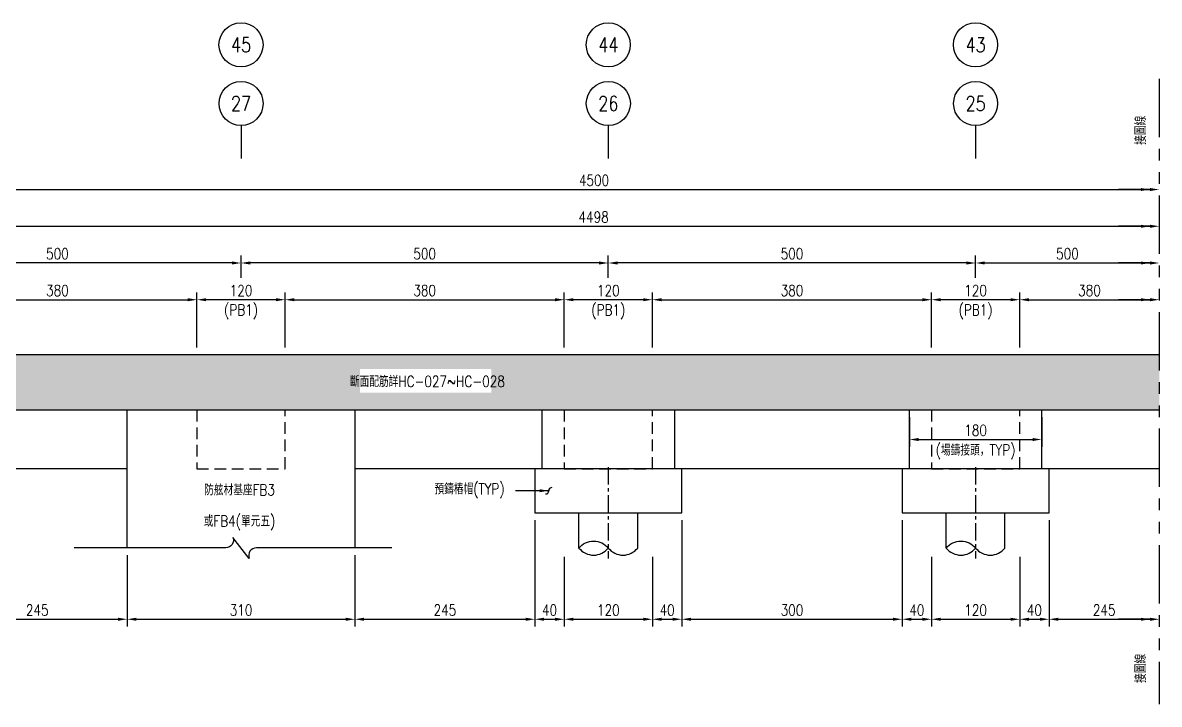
# Model space of a CAD drawing. Extents: x -791 to 13121, y -31587 to 2944.
# Drawn here: x 868 to 2415, y -18858 to -17930 of the extents above; entities that cross this region are included whole.
import ezdxf
from ezdxf import colors
from ezdxf.entities.mleader import LeaderData, LeaderLine
from ezdxf.enums import TextEntityAlignment as Align
from ezdxf.math import Vec2, Vec3

# ---------------------------------------------------------------- set-up
doc = ezdxf.new("R2010")
doc.units = 0
doc.header["$LTSCALE"] = 0.05
for name, pattern in [('CENTER', [50.8, 31.75, -6.35, 6.35, -6.35]), ('DASHED', [19.05, 12.7, -6.35]), ('PHANTOM', [63.5, 31.75, -6.35, 6.35, -6.35, 6.35, -6.35])]:
    doc.linetypes.add(name, pattern=pattern)
doc.layers.get('Defpoints').update_dxf_attribs({"linetype": 'CONTINUOUS'})
for name, color, linetype in [('HB_0', 7, 'CONTINUOUS'), ('HB_DIM', 1, 'CONTINUOUS'), ('HB_SYMBOLS', 7, 'CONTINUOUS'), ('HB_TXT_CTEXT', 2, 'CONTINUOUS'), ('底圖', 7, 'CONTINUOUS')]:
    doc.layers.add(name, color=color, linetype=linetype)
doc.styles.get("Standard").update_dxf_attribs({"font": 'ROMANS.shx', "width": 0.8, "bigfont": 'lchinap.shx'})
doc.dimstyles.new('50cm', dxfattribs={"dimscale": 5, "dimtxt": 3, "dimasz": 2.5, "dimexe": 2, "dimexo": 2, "dimgap": 1, "dimtad": 1, "dimdsep": 46, "dimtxsty": 'Standard', "dimcen": 0, "dimclrt": 2, "dimadec": 0, "dimazin": 0, "dimtfac": 1, "dimtix": 1, "dimtmove": 2, "dimatfit": 3, "dimfxl": 0, "dimtolj": 1, "dimtzin": 0, "dimarcsym": 0})

# ---------------------------------------------------------------- blocks, each defined once
blk = doc.blocks.new('*D1742')
at = {"layer": 'Defpoints', "color": 0}
for p in [(0, 330), (-1999, 155), (0, 155)]:
    blk.add_point(p, dxfattribs=at)
at = {"layer": 'HB_DIM', "color": 0, "lineweight": -2}
for p, q in [((-1999, 165), (-1999, 340)), ((-1986.5, 330), (-12.5, 330))]:
    blk.add_line(p, q, dxfattribs=at)
at = {"layer": 'HB_DIM', "color": 0}
for points in [[(-1986.5, 332.1), (-1986.5, 327.9), (-1999, 330)], [(-12.5, 332.1), (-12.5, 327.9), (0, 330)]]:
    blk.add_solid(points, dxfattribs=at)
at = {"layer": 'HB_DIM', "color": 2, "insert": (-770, 342.5), "char_height": 15, "attachment_point": 5}
blk.add_mtext('\\A1;4498', dxfattribs=at)
blk = doc.blocks.new('*D1743')
at = {"layer": 'Defpoints', "color": 0}
for p in [(0, 380), (-2000, 155), (0, 155)]:
    blk.add_point(p, dxfattribs=at)
at = {"layer": 'HB_DIM', "color": 0, "lineweight": -2}
for p, q in [((-2000, 165), (-2000, 390)), ((-1987.5, 380), (-12.5, 380))]:
    blk.add_line(p, q, dxfattribs=at)
at = {"layer": 'HB_DIM', "color": 0}
for points in [[(-1987.5, 382.1), (-1987.5, 377.9), (-2000, 380)], [(-12.5, 382.1), (-12.5, 377.9), (0, 380)]]:
    blk.add_solid(points, dxfattribs=at)
at = {"layer": 'HB_DIM', "color": 2, "insert": (-769.5, 392.5), "char_height": 15, "attachment_point": 5}
blk.add_mtext('\\A1;4500', dxfattribs=at)
blk = doc.blocks.new('*D1746')
at = {"layer": 'Defpoints', "color": 0}
for p in [(-310, 230), (-690, 155), (-310, 155)]:
    blk.add_point(p, dxfattribs=at)
at = {"layer": 'HB_DIM', "color": 0, "lineweight": -2}
for p, q in [((-690, 165), (-690, 240)), ((-310, 165), (-310, 240)), ((-677.5, 230), (-322.5, 230))]:
    blk.add_line(p, q, dxfattribs=at)
at = {"layer": 'HB_DIM', "color": 0}
for points in [[(-677.5, 232.1), (-677.5, 227.9), (-690, 230)], [(-322.5, 232.1), (-322.5, 227.9), (-310, 230)]]:
    blk.add_solid(points, dxfattribs=at)
at = {"layer": 'HB_DIM', "color": 2, "insert": (-500, 242.5), "char_height": 15, "attachment_point": 5}
blk.add_mtext('\\A1;380', dxfattribs=at)
blk = doc.blocks.new('*D1747')
at = {"layer": 'Defpoints', "color": 0}
for p in [(-810, 230), (-1190, 155), (-810, 155)]:
    blk.add_point(p, dxfattribs=at)
at = {"layer": 'HB_DIM', "color": 0, "lineweight": -2}
for p, q in [((-1190, 165), (-1190, 240)), ((-810, 165), (-810, 240)), ((-1177.5, 230), (-822.5, 230))]:
    blk.add_line(p, q, dxfattribs=at)
at = {"layer": 'HB_DIM', "color": 0}
for points in [[(-1177.5, 232.1), (-1177.5, 227.9), (-1190, 230)], [(-822.5, 232.1), (-822.5, 227.9), (-810, 230)]]:
    blk.add_solid(points, dxfattribs=at)
at = {"layer": 'HB_DIM', "color": 2, "insert": (-1000, 242.5), "char_height": 15, "attachment_point": 5}
blk.add_mtext('\\A1;380', dxfattribs=at)
blk = doc.blocks.new('*D1748')
at = {"layer": 'Defpoints', "color": 0}
for p in [(-1310, 230), (-1690, 155), (-1310, 155)]:
    blk.add_point(p, dxfattribs=at)
at = {"layer": 'HB_DIM', "color": 0, "lineweight": -2}
for p, q in [((-1690, 165), (-1690, 240)), ((-1310, 165), (-1310, 240)), ((-1677.5, 230), (-1322.5, 230))]:
    blk.add_line(p, q, dxfattribs=at)
at = {"layer": 'HB_DIM', "color": 0}
for points in [[(-1677.5, 232.1), (-1677.5, 227.9), (-1690, 230)], [(-1322.5, 232.1), (-1322.5, 227.9), (-1310, 230)]]:
    blk.add_solid(points, dxfattribs=at)
at = {"layer": 'HB_DIM', "color": 2, "insert": (-1500, 242.5), "char_height": 15, "attachment_point": 5}
blk.add_mtext('\\A1;380', dxfattribs=at)
blk = doc.blocks.new('預鑄樁帽2x2')
at = {"layer": 'HB_0'}
blk.add_lwpolyline([(-100, 0), (100, 0), (100, 60), (-100, 60)], close=True, dxfattribs=at)
blk = doc.blocks.new('gr_t')
at = {"layer": 'HB_SYMBOLS', "color": 4, "linetype": 'Continuous'}
blk.add_line((0, -6), (0, -15), dxfattribs=at)
blk.add_circle((0, 0), 6, dxfattribs=at)
at = {"layer": 'HB_SYMBOLS', "color": 4, "linetype": 'Continuous', "width": 0.8}
blk.add_attdef('A', text='', height=4.5, dxfattribs=at).set_placement((0, 0), align=Align.MIDDLE)
blk = doc.blocks.new('*D1751')
at = {"layer": 'Defpoints', "color": 0}
for p in [(0, 230), (0, 230), (-190, 155)]:
    blk.add_point(p, dxfattribs=at)
at = {"layer": 'HB_DIM', "color": 0, "lineweight": -2}
for p, q in [((-190, 165), (-190, 240)), ((-177.5, 230), (-12.5, 230))]:
    blk.add_line(p, q, dxfattribs=at)
at = {"layer": 'HB_DIM', "color": 0}
for points in [[(-177.5, 232.1), (-177.5, 227.9), (-190, 230)], [(-12.5, 232.1), (-12.5, 227.9), (0, 230)]]:
    blk.add_solid(points, dxfattribs=at)
at = {"layer": 'HB_DIM', "color": 2, "insert": (-95, 242.5), "char_height": 15, "attachment_point": 5}
blk.add_mtext('\\A1;380', dxfattribs=at)
blk = doc.blocks.new('*D1752')
at = {"layer": 'Defpoints', "color": 0}
for p in [(-150, -110), (0, -205), (0, -205)]:
    blk.add_point(p, dxfattribs=at)
at = {"layer": 'HB_DIM', "color": 0, "lineweight": -2}
for p, q in [((-150, -120), (-150, -215)), ((-137.5, -205), (-12.5, -205))]:
    blk.add_line(p, q, dxfattribs=at)
at = {"layer": 'HB_DIM', "color": 0}
for points in [[(-137.5, -202.9), (-137.5, -207.1), (-150, -205)], [(-12.5, -202.9), (-12.5, -207.1), (0, -205)]]:
    blk.add_solid(points, dxfattribs=at)
at = {"layer": 'HB_DIM', "color": 2, "insert": (-75, -192.5), "char_height": 15, "attachment_point": 5}
blk.add_mtext('\\A1;245', dxfattribs=at)
blk = doc.blocks.new('*D1722')
at = {"layer": 'Defpoints', "color": 0}
for p in [(-1650, -60), (-1405, -107.8), (-1405, -205)]:
    blk.add_point(p, dxfattribs=at)
at = {"layer": 'HB_DIM', "color": 0, "lineweight": -2}
for p, q in [((-1650, -70), (-1650, -215)), ((-1405, -117.8), (-1405, -215)), ((-1637.5, -205), (-1417.5, -205))]:
    blk.add_line(p, q, dxfattribs=at)
at = {"layer": 'HB_DIM', "color": 0}
for points in [[(-1637.5, -202.9), (-1637.5, -207.1), (-1650, -205)], [(-1417.5, -202.9), (-1417.5, -207.1), (-1405, -205)]]:
    blk.add_solid(points, dxfattribs=at)
at = {"layer": 'HB_DIM', "color": 2, "insert": (-1527.5, -192.5), "char_height": 15, "attachment_point": 5}
blk.add_mtext('\\A1;245', dxfattribs=at)
blk = doc.blocks.new('*D1723')
at = {"layer": 'Defpoints', "color": 0}
for p in [(-1095, -107.8), (-1405, -157.8), (-1095, -205)]:
    blk.add_point(p, dxfattribs=at)
at = {"layer": 'HB_DIM', "color": 0, "lineweight": -2}
for p, q in [((-1095, -117.8), (-1095, -215)), ((-1405, -167.8), (-1405, -215)), ((-1392.5, -205), (-1107.5, -205))]:
    blk.add_line(p, q, dxfattribs=at)
at = {"layer": 'HB_DIM', "color": 0}
for points in [[(-1392.5, -202.9), (-1392.5, -207.1), (-1405, -205)], [(-1107.5, -202.9), (-1107.5, -207.1), (-1095, -205)]]:
    blk.add_solid(points, dxfattribs=at)
at = {"layer": 'HB_DIM', "color": 2, "insert": (-1250, -192.5), "char_height": 15, "attachment_point": 5}
blk.add_mtext('\\A1;310', dxfattribs=at)
blk = doc.blocks.new('*D1724')
at = {"layer": 'Defpoints', "color": 0}
for p in [(-850, -60), (-1095, -107.8), (-850, -205)]:
    blk.add_point(p, dxfattribs=at)
at = {"layer": 'HB_DIM', "color": 0, "lineweight": -2}
for p, q in [((-850, -70), (-850, -215)), ((-1095, -117.8), (-1095, -215)), ((-1082.5, -205), (-862.5, -205))]:
    blk.add_line(p, q, dxfattribs=at)
at = {"layer": 'HB_DIM', "color": 0}
for points in [[(-1082.5, -202.9), (-1082.5, -207.1), (-1095, -205)], [(-862.5, -202.9), (-862.5, -207.1), (-850, -205)]]:
    blk.add_solid(points, dxfattribs=at)
at = {"layer": 'HB_DIM', "color": 2, "insert": (-972.5, -192.5), "char_height": 15, "attachment_point": 5}
blk.add_mtext('\\A1;245', dxfattribs=at)
blk = doc.blocks.new('*D1725')
at = {"layer": 'Defpoints', "color": 0}
for p in [(-350, -60), (-650, -110), (-350, -205)]:
    blk.add_point(p, dxfattribs=at)
at = {"layer": 'HB_DIM', "color": 0, "lineweight": -2}
for p, q in [((-350, -70), (-350, -215)), ((-650, -120), (-650, -215)), ((-637.5, -205), (-362.5, -205))]:
    blk.add_line(p, q, dxfattribs=at)
at = {"layer": 'HB_DIM', "color": 0}
for points in [[(-637.5, -202.9), (-637.5, -207.1), (-650, -205)], [(-362.5, -202.9), (-362.5, -207.1), (-350, -205)]]:
    blk.add_solid(points, dxfattribs=at)
at = {"layer": 'HB_DIM', "color": 2, "insert": (-500, -192.5), "char_height": 15, "attachment_point": 5}
blk.add_mtext('\\A1;300', dxfattribs=at)
blk = doc.blocks.new('*D1726')
at = {"layer": 'Defpoints', "color": 0}
for p in [(-340, 80), (-160, 80), (-160, 39.7)]:
    blk.add_point(p, dxfattribs=at)
at = {"layer": 'HB_DIM', "color": 0, "lineweight": -2}
for p, q in [((-340, 70), (-340, 29.7)), ((-160, 70), (-160, 29.7)), ((-327.5, 39.7), (-172.5, 39.7))]:
    blk.add_line(p, q, dxfattribs=at)
at = {"layer": 'HB_DIM', "color": 0}
for points in [[(-327.5, 41.8), (-327.5, 37.6), (-340, 39.7)], [(-172.5, 41.8), (-172.5, 37.6), (-160, 39.7)]]:
    blk.add_solid(points, dxfattribs=at)
at = {"layer": 'HB_DIM', "color": 2, "char_height": 15, "attachment_point": 5}
for s, insert in [('\\A1;180', (-250, 52.2)), ('\\A1;(場鑄接頭，TYP)', (-250, 22.8))]:
    blk.add_mtext(s, dxfattribs=dict(at, insert=insert))
blk = doc.blocks.new('*D1728')
at = {"layer": 'Defpoints', "color": 0}
for p in [(-750, 280), (-750, 250), (-250, 250)]:
    blk.add_point(p, dxfattribs=at)
at = {"layer": 'HB_DIM', "color": 0, "lineweight": -2}
for p, q in [((-750, 260), (-750, 290)), ((-262.5, 280), (-737.5, 280)), ((-250, 260), (-250, 290))]:
    blk.add_line(p, q, dxfattribs=at)
at = {"layer": 'HB_DIM', "color": 0}
for points in [[(-737.5, 282.1), (-737.5, 277.9), (-750, 280)], [(-262.5, 282.1), (-262.5, 277.9), (-250, 280)]]:
    blk.add_solid(points, dxfattribs=at)
at = {"layer": 'HB_DIM', "color": 2, "insert": (-500, 292.5), "char_height": 15, "attachment_point": 5}
blk.add_mtext('\\A1;500', dxfattribs=at)
blk = doc.blocks.new('*D1729')
at = {"layer": 'Defpoints', "color": 0}
for p in [(-1250, 280), (-1250, 250), (-750, 250)]:
    blk.add_point(p, dxfattribs=at)
at = {"layer": 'HB_DIM', "color": 0, "lineweight": -2}
for p, q in [((-1250, 260), (-1250, 290)), ((-762.5, 280), (-1237.5, 280)), ((-750, 260), (-750, 290))]:
    blk.add_line(p, q, dxfattribs=at)
at = {"layer": 'HB_DIM', "color": 0}
for points in [[(-1237.5, 282.1), (-1237.5, 277.9), (-1250, 280)], [(-762.5, 282.1), (-762.5, 277.9), (-750, 280)]]:
    blk.add_solid(points, dxfattribs=at)
at = {"layer": 'HB_DIM', "color": 2, "insert": (-1000, 292.5), "char_height": 15, "attachment_point": 5}
blk.add_mtext('\\A1;500', dxfattribs=at)
blk = doc.blocks.new('*D1730')
at = {"layer": 'Defpoints', "color": 0}
for p in [(-1750, 280), (-1750, 250), (-1250, 250)]:
    blk.add_point(p, dxfattribs=at)
at = {"layer": 'HB_DIM', "color": 0, "lineweight": -2}
for p, q in [((-1750, 260), (-1750, 290)), ((-1262.5, 280), (-1737.5, 280)), ((-1250, 260), (-1250, 290))]:
    blk.add_line(p, q, dxfattribs=at)
at = {"layer": 'HB_DIM', "color": 0}
for points in [[(-1737.5, 282.1), (-1737.5, 277.9), (-1750, 280)], [(-1262.5, 282.1), (-1262.5, 277.9), (-1250, 280)]]:
    blk.add_solid(points, dxfattribs=at)
at = {"layer": 'HB_DIM', "color": 2, "insert": (-1500, 292.5), "char_height": 15, "attachment_point": 5}
blk.add_mtext('\\A1;500', dxfattribs=at)
blk = doc.blocks.new('*D1731')
at = {"layer": 'Defpoints', "color": 0}
for p in [(0, 280), (0, 280), (-250, 250)]:
    blk.add_point(p, dxfattribs=at)
at = {"layer": 'HB_DIM', "color": 0, "lineweight": -2}
for p, q in [((-250, 260), (-250, 290)), ((-237.5, 280), (-12.5, 280))]:
    blk.add_line(p, q, dxfattribs=at)
at = {"layer": 'HB_DIM', "color": 0}
for points in [[(-237.5, 282.1), (-237.5, 277.9), (-250, 280)], [(-12.5, 282.1), (-12.5, 277.9), (0, 280)]]:
    blk.add_solid(points, dxfattribs=at)
at = {"layer": 'HB_DIM', "color": 2, "insert": (-125, 292.5), "char_height": 15, "attachment_point": 5}
blk.add_mtext('\\A1;500', dxfattribs=at)
blk = doc.blocks.new('80cm直樁')
at = {"layer": 'HB_0', "linetype": 'Continuous'}
for p, q in [((-40, -48.1), (-40, 0)), ((40, -48.1), (40, 0))]:
    blk.add_line(p, q, dxfattribs=at)
for points in [[(-40, -48.1, -0.48), (0, -48.1, 0.48), (40, -48.1, 0.48)], [(-40, -48.1, 0.48), (0, -48.1, 0.48)]]:
    blk.add_lwpolyline(points, format="xyb", dxfattribs=at)
at = {"layer": 'HB_DIM', "color": 1, "linetype": 'CENTER', "ltscale": 15}
blk.add_line((0, 62.2), (0, -62.2), dxfattribs=at)
blk = doc.blocks.new('gr_t2')
at = {"layer": 'HB_SYMBOLS', "color": 4, "linetype": 'Continuous'}
blk.add_circle((714.5, -11241), 30, dxfattribs=at)
at = {"layer": 'HB_SYMBOLS', "color": 4, "linetype": 'Continuous', "width": 0.8}
blk.add_attdef('A', text='', height=22.5, dxfattribs=at).set_placement((714.5, -11241), align=Align.MIDDLE)
blk = doc.blocks.new('*D1733')
at = {"layer": 'Defpoints', "color": 0}
for p in [(-1310, 230), (-1310, 155), (-1190, 155)]:
    blk.add_point(p, dxfattribs=at)
at = {"layer": 'HB_DIM', "color": 0, "lineweight": -2}
for p, q in [((-1310, 165), (-1310, 240)), ((-1190, 165), (-1190, 240)), ((-1202.5, 230), (-1297.5, 230))]:
    blk.add_line(p, q, dxfattribs=at)
at = {"layer": 'HB_DIM', "color": 0}
for points in [[(-1297.5, 232.1), (-1297.5, 227.9), (-1310, 230)], [(-1202.5, 232.1), (-1202.5, 227.9), (-1190, 230)]]:
    blk.add_solid(points, dxfattribs=at)
at = {"layer": 'HB_DIM', "color": 2, "char_height": 15, "attachment_point": 5}
for s, insert in [('\\A1;120', (-1250, 242.5)), ('\\A1;(PB1)', (-1250, 213.6))]:
    blk.add_mtext(s, dxfattribs=dict(at, insert=insert))
blk = doc.blocks.new('*D1734')
at = {"layer": 'Defpoints', "color": 0}
for p in [(-810, 230), (-810, 155), (-690, 155)]:
    blk.add_point(p, dxfattribs=at)
at = {"layer": 'HB_DIM', "color": 0, "lineweight": -2}
for p, q in [((-810, 165), (-810, 240)), ((-690, 165), (-690, 240)), ((-702.5, 230), (-797.5, 230))]:
    blk.add_line(p, q, dxfattribs=at)
at = {"layer": 'HB_DIM', "color": 0}
for points in [[(-797.5, 232.1), (-797.5, 227.9), (-810, 230)], [(-702.5, 232.1), (-702.5, 227.9), (-690, 230)]]:
    blk.add_solid(points, dxfattribs=at)
at = {"layer": 'HB_DIM', "color": 2, "char_height": 15, "attachment_point": 5}
for s, insert in [('\\A1;120', (-750, 242.5)), ('\\A1;(PB1)', (-750, 213.6))]:
    blk.add_mtext(s, dxfattribs=dict(at, insert=insert))
blk = doc.blocks.new('*D1735')
at = {"layer": 'Defpoints', "color": 0}
for p in [(-310, 230), (-310, 155), (-190, 155)]:
    blk.add_point(p, dxfattribs=at)
at = {"layer": 'HB_DIM', "color": 0, "lineweight": -2}
for p, q in [((-310, 165), (-310, 240)), ((-190, 165), (-190, 240)), ((-202.5, 230), (-297.5, 230))]:
    blk.add_line(p, q, dxfattribs=at)
at = {"layer": 'HB_DIM', "color": 0}
for points in [[(-297.5, 232.1), (-297.5, 227.9), (-310, 230)], [(-202.5, 232.1), (-202.5, 227.9), (-190, 230)]]:
    blk.add_solid(points, dxfattribs=at)
at = {"layer": 'HB_DIM', "color": 2, "char_height": 15, "attachment_point": 5}
for s, insert in [('\\A1;120', (-250, 242.5)), ('\\A1;(PB1)', (-250, 213.6))]:
    blk.add_mtext(s, dxfattribs=dict(at, insert=insert))
blk = doc.blocks.new('*D1736')
at = {"layer": 'Defpoints', "color": 0}
for p in [(-850, -60), (-810, -110), (-810, -205)]:
    blk.add_point(p, dxfattribs=at)
at = {"layer": 'HB_DIM', "color": 0, "lineweight": -2}
for p, q in [((-850, -70), (-850, -215)), ((-810, -120), (-810, -215)), ((-837.5, -205), (-822.5, -205))]:
    blk.add_line(p, q, dxfattribs=at)
at = {"layer": 'HB_DIM', "color": 0}
for points in [[(-837.5, -202.9), (-837.5, -207.1), (-850, -205)], [(-822.5, -202.9), (-822.5, -207.1), (-810, -205)]]:
    blk.add_solid(points, dxfattribs=at)
at = {"layer": 'HB_DIM', "color": 2, "insert": (-830, -192.5), "char_height": 15, "attachment_point": 5}
blk.add_mtext('\\A1;40', dxfattribs=at)
blk = doc.blocks.new('*D1737')
at = {"layer": 'Defpoints', "color": 0}
for p in [(-810, -110), (-690, -110), (-690, -205)]:
    blk.add_point(p, dxfattribs=at)
at = {"layer": 'HB_DIM', "color": 0, "lineweight": -2}
for p, q in [((-810, -120), (-810, -215)), ((-690, -120), (-690, -215)), ((-797.5, -205), (-702.5, -205))]:
    blk.add_line(p, q, dxfattribs=at)
at = {"layer": 'HB_DIM', "color": 0}
for points in [[(-797.5, -202.9), (-797.5, -207.1), (-810, -205)], [(-702.5, -202.9), (-702.5, -207.1), (-690, -205)]]:
    blk.add_solid(points, dxfattribs=at)
at = {"layer": 'HB_DIM', "color": 2, "insert": (-750, -192.5), "char_height": 15, "attachment_point": 5}
blk.add_mtext('\\A1;120', dxfattribs=at)
blk = doc.blocks.new('*D1738')
at = {"layer": 'Defpoints', "color": 0}
for p in [(-650, -60), (-690, -110), (-650, -205)]:
    blk.add_point(p, dxfattribs=at)
at = {"layer": 'HB_DIM', "color": 0, "lineweight": -2}
for p, q in [((-650, -70), (-650, -215)), ((-690, -120), (-690, -215)), ((-677.5, -205), (-662.5, -205))]:
    blk.add_line(p, q, dxfattribs=at)
at = {"layer": 'HB_DIM', "color": 0}
for points in [[(-677.5, -202.9), (-677.5, -207.1), (-690, -205)], [(-662.5, -202.9), (-662.5, -207.1), (-650, -205)]]:
    blk.add_solid(points, dxfattribs=at)
at = {"layer": 'HB_DIM', "color": 2, "insert": (-670, -192.5), "char_height": 15, "attachment_point": 5}
blk.add_mtext('\\A1;40', dxfattribs=at)
blk = doc.blocks.new('*D1739')
at = {"layer": 'Defpoints', "color": 0}
for p in [(-350, -60), (-310, -110), (-310, -205)]:
    blk.add_point(p, dxfattribs=at)
at = {"layer": 'HB_DIM', "color": 0, "lineweight": -2}
for p, q in [((-350, -70), (-350, -215)), ((-310, -120), (-310, -215)), ((-337.5, -205), (-322.5, -205))]:
    blk.add_line(p, q, dxfattribs=at)
at = {"layer": 'HB_DIM', "color": 0}
for points in [[(-337.5, -202.9), (-337.5, -207.1), (-350, -205)], [(-322.5, -202.9), (-322.5, -207.1), (-310, -205)]]:
    blk.add_solid(points, dxfattribs=at)
at = {"layer": 'HB_DIM', "color": 2, "insert": (-330, -192.5), "char_height": 15, "attachment_point": 5}
blk.add_mtext('\\A1;40', dxfattribs=at)
blk = doc.blocks.new('*D1740')
at = {"layer": 'Defpoints', "color": 0}
for p in [(-310, -110), (-190, -110), (-190, -205)]:
    blk.add_point(p, dxfattribs=at)
at = {"layer": 'HB_DIM', "color": 0, "lineweight": -2}
for p, q in [((-310, -120), (-310, -215)), ((-190, -120), (-190, -215)), ((-297.5, -205), (-202.5, -205))]:
    blk.add_line(p, q, dxfattribs=at)
at = {"layer": 'HB_DIM', "color": 0}
for points in [[(-297.5, -202.9), (-297.5, -207.1), (-310, -205)], [(-202.5, -202.9), (-202.5, -207.1), (-190, -205)]]:
    blk.add_solid(points, dxfattribs=at)
at = {"layer": 'HB_DIM', "color": 2, "insert": (-250, -192.5), "char_height": 15, "attachment_point": 5}
blk.add_mtext('\\A1;120', dxfattribs=at)
blk = doc.blocks.new('*D1741')
at = {"layer": 'Defpoints', "color": 0}
for p in [(-150, -60), (-190, -110), (-150, -205)]:
    blk.add_point(p, dxfattribs=at)
at = {"layer": 'HB_DIM', "color": 0, "lineweight": -2}
for p, q in [((-150, -70), (-150, -215)), ((-190, -120), (-190, -215)), ((-177.5, -205), (-162.5, -205))]:
    blk.add_line(p, q, dxfattribs=at)
at = {"layer": 'HB_DIM', "color": 0}
for points in [[(-177.5, -202.9), (-177.5, -207.1), (-190, -205)], [(-162.5, -202.9), (-162.5, -207.1), (-150, -205)]]:
    blk.add_solid(points, dxfattribs=at)
at = {"layer": 'HB_DIM', "color": 2, "insert": (-170, -192.5), "char_height": 15, "attachment_point": 5}
blk.add_mtext('\\A1;40', dxfattribs=at)
blk = doc.blocks.new('斷面圖L左')
at = {"layer": 'HB_TXT_CTEXT'}
h = blk.add_hatch(dxfattribs=at)
h.set_pattern_fill('AR-CONC', color=1, scale=0.3)
h.set_pattern_definition([(50, (-2564.545, 17481.874), (54.6554, -4.78173), [5.715, -62.865]), (355, (-2564.545, 17481.874), (-10.57303, 57.31705), [4.572, -50.29218]), (100.45144, (-2559.99, 17481.476), (44.08237, 52.53533), [4.857, -53.42707]), (46.1842, (-2564.545, 17497.114), (81.3237, -12.6127), [8.5725, -94.2975]), (96.63556, (-2557.77, 17496.06), (71.22124, 74.22784), [7.2855, -80.1407]), (351.18415, (-2564.545, 17497.114), (71.22124, 74.22784), [6.858, -75.4379]), (21, (-2556.925, 17493.304), (45.48432, -30.67956), [5.715, -62.865]), (326, (-2556.925, 17493.304), (18.5406, 55.25639), [4.572, -50.292]), (71.45144, (-2553.134, 17490.75), (64.02493, 24.57683), [4.857, -53.42698]), (37.5, (-2564.545, 17481.874), (0.92658, 25.366512), [0, -49.6824, 0, -51.054, 0, -50.4825]), (7.5, (-2564.545, 17481.874), (20.0459, 30.054172), [0, -29.1084, 0, -48.5394, 0, -19.2405]), (327.5, (-2581.537, 17481.874), (40.677179, -1.718623), [0, -19.05, 0, -59.436, 0, -78.867]), (317.5, (-2589.157, 17481.874), (44.438754, 7.62795), [0, -24.765, 0, -39.4716, 0, -56.007])])
h.paths.add_polyline_path([(-1088.244, 103.243), (-1088.244, 135.686), (-909.146, 135.686), (-909.146, 103.243)], flags=16)
h.paths.add_polyline_path([(0, 155), (-1999, 155), (-1999, 80), (0, 80)])
at = {"layer": 'HB_0'}
for p, q in [((-840, 0), (-840, 80)), ((-660, 80), (-660, 0)), ((-340, 0), (-340, 80)), ((-160, 0), (-160, 80))]:
    blk.add_line(p, q, dxfattribs=at)
at = {"layer": 'HB_0', "color": 4}
blk.add_lwpolyline([(0, 155), (-1999, 155), (-1999, 80), (0, 80)], dxfattribs=at)
at = {"layer": 'HB_0'}
for points in [[(-1405, 0), (-1999, 0), (-1999, 119)], [(-1405, -107.778), (-1405, 80)], [(-1095, 80), (-1095, -107.778)], [(0, 0), (-1095, 0)]]:
    blk.add_lwpolyline(points, dxfattribs=at)
at = {"layer": 'HB_0', "color": 252, "linetype": 'DASHED', "ltscale": 25}
for points in [[(-1310, 80), (-1310, 0), (-1190, 0), (-1190, 80)], [(-810, 80), (-810, 0), (-690, 0), (-690, 80)], [(-310, 80), (-310, 0), (-190, 0), (-190, 80)]]:
    blk.add_lwpolyline(points, dxfattribs=at)
at = {"layer": 'HB_DIM', "color": 4, "linetype": 'PHANTOM', "ltscale": 50}
blk.add_line((0, 530.713), (0, -320.713), dxfattribs=at)
at = {"layer": 'HB_DIM', "linetype": 'Continuous'}
blk.add_lwpolyline([(-1044.538, -107.778), (-1229.166, -107.778, 0.52947275), (-1238.886, -122.08), (-1261.114, -93.476, -0.53281519), (-1270.834, -107.778), (-1476.979, -107.778)], format="xyb", dxfattribs=at)
at = {"layer": 'HB_0', "color": 3}
ref = blk.add_blockref('gr_t2', (-1964.545, 11818.059), dxfattribs=at)
ref.add_attrib('A', '45', dxfattribs={"layer": 'HB_SYMBOLS', "color": 4, "linetype": 'Continuous', "height": 20, "width": 0.8}).set_placement((-1250, 577.059), align=Align.MIDDLE)
ref = blk.add_blockref('gr_t2', (-1464.545, 11818.059), dxfattribs=at)
ref.add_attrib('A', '44', dxfattribs={"layer": 'HB_SYMBOLS', "color": 4, "linetype": 'Continuous', "height": 20, "width": 0.8}).set_placement((-750, 577.059), align=Align.MIDDLE)
ref = blk.add_blockref('gr_t2', (-964.545, 11818.059), dxfattribs=at)
ref.add_attrib('A', '43', dxfattribs={"layer": 'HB_SYMBOLS', "color": 4, "linetype": 'Continuous', "height": 20, "width": 0.8}).set_placement((-250, 577.059), align=Align.MIDDLE)
at = {"layer": 'HB_0'}
for name, p in [('預鑄樁帽2x2', (-750, -60)), ('80cm直樁', (-750, -60)), ('預鑄樁帽2x2', (-250, -60)), ('80cm直樁', (-250, -60))]:
    blk.add_blockref(name, p, dxfattribs=at)
at = {"layer": '底圖'}
ref = blk.add_blockref('gr_t', (-1250, 497.059), dxfattribs=dict(at, xscale=5, yscale=5, zscale=5))
ref.add_attrib('A', '27', dxfattribs={"layer": 'HB_SYMBOLS', "color": 4, "linetype": 'Continuous', "height": 20, "width": 0.8}).set_placement((-1250, 497.059), align=Align.MIDDLE)
ref = blk.add_blockref('gr_t', (-750, 497.059), dxfattribs=dict(at, xscale=5, yscale=5, zscale=5))
ref.add_attrib('A', '26', dxfattribs={"layer": 'HB_SYMBOLS', "color": 4, "linetype": 'Continuous', "height": 20, "width": 0.8}).set_placement((-750, 497.059), align=Align.MIDDLE)
ref = blk.add_blockref('gr_t', (-250, 497.059), dxfattribs=dict(at, xscale=5, yscale=5, zscale=5))
ref.add_attrib('A', '25', dxfattribs={"layer": 'HB_SYMBOLS', "color": 4, "linetype": 'Continuous', "height": 20, "width": 0.8}).set_placement((-250, 497.059), align=Align.MIDDLE)
at = {"layer": 'HB_0', "color": 2, "linetype": 'Continuous', "width": 0.8}
for s, p in [('斷面配筋詳HC-027~HC-028', (-996.364, 119.53)), ('防舷材基座FB3', (-1252.04, -28.093)), ('或FB4(單元五)', (-1252.04, -72.417))]:
    blk.add_text(s, height=15, dxfattribs=at).set_placement(p, align=Align.MIDDLE)
at = {"layer": 'HB_TXT_CTEXT', "linetype": 'Continuous', "width": 0.8}
for p in [(-26.189, 460.648, 0), (-26.189, -271.908, 0)]:
    blk.add_text('接圖線', height=15, rotation=90, dxfattribs=at).set_placement(p, align=Align.MIDDLE)
at = {"layer": 'HB_DIM'}
for base, p1, text, picture, middle in [((0, 380), (-2000, 155), '4500', '*D1743', (-769.52, 392.5)), ((0, 330), (-1999, 155), '4498', '*D1742', (-770.02, 342.5))]:
    dim = blk.add_linear_dim(base=base, p1=p1, p2=(0, 155), text=text, dimstyle='50cm', override={"dimse2": 1}, dxfattribs=at)
    dim.commit()
    dim.dimension.update_dxf_attribs({"geometry": picture, "text_midpoint": middle, "dimtype": 160})
for base, p1, p2, picture, middle in [((-1750, 280), (-1250, 250), (-1750, 250), '*D1730', (-1500, 292.5)), ((-1250, 280), (-750, 250), (-1250, 250), '*D1729', (-1000, 292.5)), ((-750, 280), (-250, 250), (-750, 250), '*D1728', (-500, 292.5)), ((-1310, 230), (-1690, 155), (-1310, 155), '*D1748', (-1500, 242.5)), ((-810, 230), (-1190, 155), (-810, 155), '*D1747', (-1000, 242.5)), ((-310, 230), (-690, 155), (-310, 155), '*D1746', (-500, 242.5)), ((-1405, -205), (-1650, -60), (-1405, -107.778), '*D1722', (-1527.5, -192.5)), ((-850, -205), (-1095, -107.778), (-850, -60), '*D1724', (-972.5, -192.5)), ((-810, -205), (-850, -60), (-810, -110), '*D1736', (-830, -192.5)), ((-650, -205), (-690, -110), (-650, -60), '*D1738', (-670, -192.5)), ((-350, -205), (-650, -110), (-350, -60), '*D1725', (-500, -192.5)), ((-310, -205), (-350, -60), (-310, -110), '*D1739', (-330, -192.5)), ((-150, -205), (-190, -110), (-150, -60), '*D1741', (-170, -192.5)), ((-1095, -205), (-1405, -157.778), (-1095, -107.778), '*D1723', (-1250, -192.5)), ((-690, -205), (-810, -110), (-690, -110), '*D1737', (-750, -192.5)), ((-190, -205), (-310, -110), (-190, -110), '*D1740', (-250, -192.5))]:
    dim = blk.add_linear_dim(base=base, p1=p1, p2=p2, dimstyle='50cm', dxfattribs=at)
    dim.commit()
    dim.dimension.update_dxf_attribs({"geometry": picture, "text_midpoint": middle})
for base, p1, p2, text, picture, middle in [((0, 280), (-250, 250), (0, 280), '500', '*D1731', (-125, 292.5)), ((0, 230), (-190, 155), (0, 230), '380', '*D1751', (-95, 242.5)), ((-160, 39.693), (-340, 80), (-160, 80), '<>\\X(場鑄接頭，TYP)', '*D1726', (-250, 39.693))]:
    dim = blk.add_linear_dim(base=base, p1=p1, p2=p2, text=text, dimstyle='50cm', dxfattribs=at)
    dim.commit()
    dim.dimension.update_dxf_attribs({"geometry": picture, "text_midpoint": middle})
for base, p1, p2, picture, middle in [((-1310, 230), (-1190, 155), (-1310, 155), '*D1733', (-1250, 230)), ((-810, 230), (-690, 155), (-810, 155), '*D1734', (-750, 230)), ((-310, 230), (-190, 155), (-310, 155), '*D1735', (-250, 230))]:
    dim = blk.add_linear_dim(base=base, p1=p1, p2=p2, angle=180, text='<>\\X(PB1)', dimstyle='50cm', dxfattribs=at)
    dim.commit()
    dim.dimension.update_dxf_attribs({"geometry": picture, "text_midpoint": middle})
dim = blk.add_linear_dim(base=(0.026, -205.004), p1=(-150, -110), p2=(0.026, -205.004), text='245', dimstyle='50cm', override={"dimse2": 1}, dxfattribs=at)
dim.commit()
dim.dimension.update_dxf_attribs({"geometry": '*D1752', "text_midpoint": (-74.987, -192.504)})
for points, override in [([(-12.486, 380), (-55.491, 380)], {"dimse2": 1}), ([(-12.486, 330), (-55.491, 330)], {"dimse2": 1}), ([(-12.439, 280), (-55.445, 280)], {"dimse2": 1}), ([(-12.486, 230), (-55.491, 230)], {"dimse2": 1}), ([(-831.161, -30), (-876.161, -30)], {"dimgap": 1, "dimtad": 0, "dimldrblk": 'Integral'}), ([(-12.474, -205.004), (-55.48, -205.004)], {"dimse2": 1})]:
    blk.add_leader(points, dimstyle='50cm', override=override, dxfattribs=at)
ml = blk.add_multileader_mtext('Standard', dxfattribs=at)
ml.set_content('預鑄樁帽(TYP)', color=2)
ml.set_leader_properties(color=1)
ml.build(insert=Vec2(0, 0))
ml.multileader.update_dxf_attribs({"dogleg_length": 3, "arrow_head_size": 12.5, "scale": 5})
ctx = ml.context
ctx.base_point, ctx.scale, ctx.char_height, ctx.arrow_head_size, ctx.landing_gap_size, ctx.plane_origin = Vec3(-1034.554, -30), 5, 15, 12.5, 15, Vec3(-809.952, -25)
ctx.text_align_type = 2
notes = []
notes.append((ctx, [(1, (1, 1, 0), (-861.161, -30), (-1, 0), 15, [(0, [(-831.161, -30)], 0, [])])]))
ctx.mtext.insert, ctx.mtext.alignment, ctx.mtext.flow_direction = Vec3(-891.161, -20), 3, 5
for ctx, leaders in notes:
    for number, flags, end, landing, length, lines in leaders:
        leader = LeaderData()
        leader.index, (leader.has_last_leader_line, leader.has_dogleg_vector, leader.attachment_direction) = number, flags
        leader.last_leader_point, leader.dogleg_vector, leader.dogleg_length = Vec3(end), Vec3(landing), length
        for number, points, colour, breaks in lines:
            line = LeaderLine()
            line.index, line.vertices, line.color, line.breaks = number, Vec3.list(points), colors.encode_raw_color(colour), breaks
            leader.lines.append(line)
        ctx.leaders.append(leader)

msp = doc.modelspace()

# ---------------------------------------------------------------- block references
at = {"layer": 'HB_0', "color": 4}
msp.add_blockref('斷面圖L左', (2415, -18537.5), dxfattribs=at)

doc.saveas('drawing.dxf')
